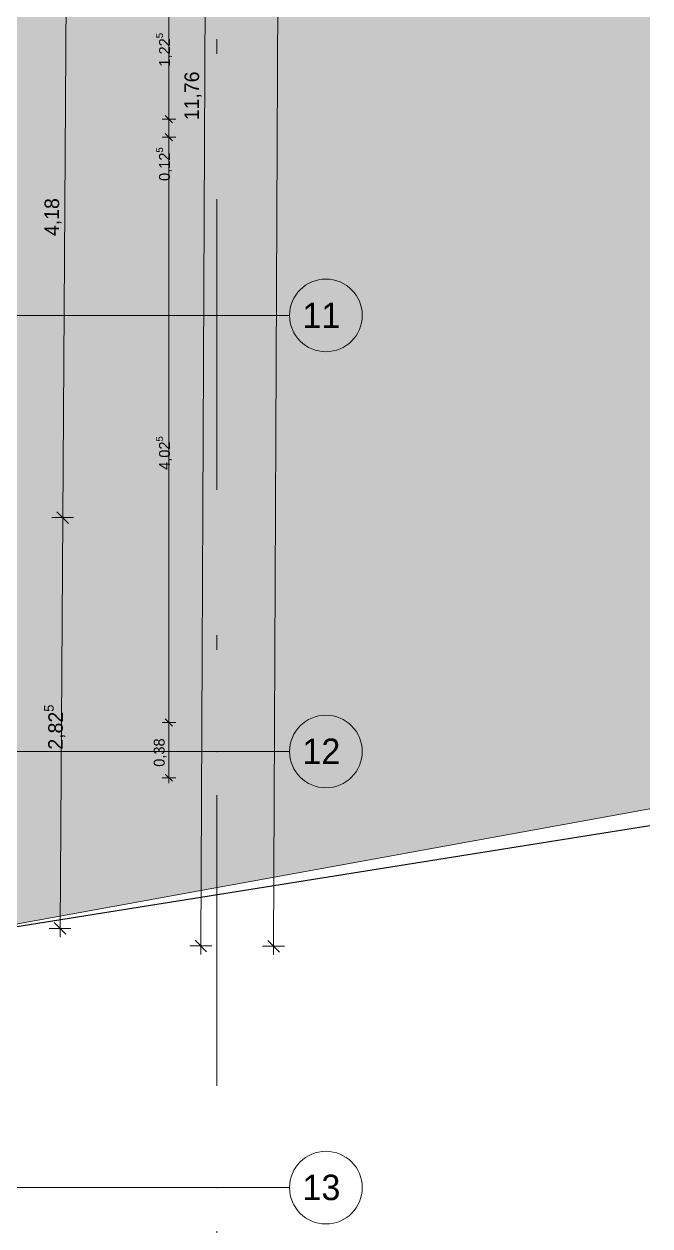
# Model space of a CAD drawing. Header units: metres. Extents: x -4 to 206, y -18 to 45.
# Drawn here: x 52.97 to 57.28, y -13.27 to -5 of the extents above; entities that cross this region are included whole.
import ezdxf

# ---------------------------------------------------------------- set-up
doc = ezdxf.new("R2010")
doc.units = ezdxf.units.M
doc.header["$MEASUREMENT"] = 0
doc.linetypes.add('Achse', pattern=[0.004, 0.002, -0.001, 0, -0.001])
for name, color, linetype in [('2._1.DG PP STG2_5_000 Achsraster', 7, 'Continuous'), ('2._1.DG PP STG2_5_725 Nachbarbebauung', 7, 'Continuous'), ('2._1.DG PP STG2_5_950 Polierplan Bemaßung', 7, 'Continuous'), ('2._1.DG PP STG2_5_Neubau_840 Baulinien', 7, 'Continuous')]:
    doc.layers.add(name, color=color, linetype=linetype)
doc.styles.add('ERSTELLTER_STIL_2', font='')
doc.styles.get('ERSTELLTER_STIL_2').set_extended_font_data('Eurostile')

msp = doc.modelspace()

# ---------------------------------------------------------------- hatches: boundary and pattern name
at = {"layer": '2._1.DG PP STG2_5_725 Nachbarbebauung', "linetype": 'Continuous', "lineweight": 0, "true_color": 0x1f1f1f}
msp.add_hatch(color=250, dxfattribs=at).paths.add_polyline_path([(52.2035, 0.426), (52.1486, -11.3318), (57.2775, -10.3991), (57.2775, 1.9963), (52.214, 1.9963)])

# ---------------------------------------------------------------- linework, layer by layer
at = {"layer": '2._1.DG PP STG2_5_000 Achsraster', "color": 5, "linetype": 'Achse', "lineweight": 0, "ltscale": 1000}
for p, q in [((54.3, 1.9963), (54.3, -16.0037)), ((31.8, -7.0037), (54.3, -7.0037)), ((54.3, -7.0037), (54.8, -7.0037)), ((31.8, -10.0037), (54.3, -10.0037)), ((54.3, -10.0037), (54.8, -10.0037)), ((31.8, -13.0037), (54.3, -13.0037)), ((54.3, -13.0037), (54.8, -13.0037))]:
    msp.add_line(p, q, dxfattribs=at)
at = {"layer": '2._1.DG PP STG2_5_000 Achsraster', "color": 5, "linetype": 'Continuous', "lineweight": 0, "ltscale": 1000}
for centre in [(55.05, -7.0037), (55.05, -10.0037), (55.05, -13.0037)]:
    msp.add_circle(centre, 0.25, dxfattribs=at)
at = {"layer": '2._1.DG PP STG2_5_000 Achsraster', "color": 5, "linetype": 'Achse', "lineweight": 0, "ltscale": 1000}
for p in [(54.3, -7.0037), (54.3, -7.0037), (54.3, -10.0037), (54.3, -10.0037), (54.3, -13.0037), (54.3, -13.0037)]:
    msp.add_point(p, dxfattribs=at)
at = {"layer": '2._1.DG PP STG2_5_725 Nachbarbebauung', "color": 8, "linetype": 'Continuous', "lineweight": 13, "ltscale": 1000, "flags": 128}
msp.add_lwpolyline([(52.214, 1.9963), (52.2035, 0.426), (52.1486, -11.3318), (57.2775, -10.3991)], dxfattribs=at)
at = {"layer": '2._1.DG PP STG2_5_950 Polierplan Bemaßung', "color": 1, "linetype": 'Continuous', "lineweight": 13, "ltscale": 1000, "true_color": 0xfb0106}
for p, q in [((54.7492, 1.9963), (54.69, -11.3431)), ((54.2422, 0.4169), (54.19, -11.3408)), ((53.2404, -8.3945), (53.2672, -4.2155)), ((53.3154, -8.395), (53.1654, -8.394)), ((53.2007, -8.3543), (53.2802, -8.4348)), ((53.2224, -11.2206), (53.2404, -8.3945)), ((53.2974, -11.221), (53.1474, -11.2201)), ((53.1826, -11.1803), (53.2621, -11.2608)), ((53.222, -11.2806), (53.2224, -11.2206)), ((54.1502, -11.3007), (54.2298, -11.381)), ((54.6502, -11.3029), (54.7298, -11.3832)), ((54.115, -11.3405), (54.265, -11.3412)), ((54.19, -11.3408), (54.1898, -11.4008)), ((54.615, -11.3427), (54.765, -11.3434)), ((54.69, -11.3431), (54.6898, -11.4031))]:
    msp.add_line(p, q, dxfattribs=at)
at = {"layer": '2._1.DG PP STG2_5_950 Polierplan Bemaßung', "color": 7, "linetype": 'Continuous', "lineweight": 13, "ltscale": 1000}
for p, q in [((53.9703, -5.6537), (53.9703, -4.4265)), ((54.0172, -5.6537), (53.9234, -5.6537)), ((53.9453, -5.6287), (53.9953, -5.6787)), ((53.9703, -5.7787), (53.9703, -5.6537)), ((54.0172, -5.7787), (53.9234, -5.7787)), ((53.9453, -5.7537), (53.9953, -5.8037)), ((53.9703, -9.8037), (53.9703, -5.7787)), ((54.0172, -9.8037), (53.9234, -9.8037)), ((53.9453, -9.7787), (53.9953, -9.8287)), ((53.9703, -10.1837), (53.9703, -9.8037)), ((53.9453, -10.1587), (53.9953, -10.2087)), ((54.0172, -10.1837), (53.9234, -10.1837)), ((53.9703, -10.2212), (53.9703, -10.1837))]:
    msp.add_line(p, q, dxfattribs=at)
at = {"layer": '2._1.DG PP STG2_5_Neubau_840 Baulinien', "color": 1, "linetype": 'Continuous', "lineweight": 25, "ltscale": 1000, "true_color": 0xfb0106, "flags": 128}
msp.add_lwpolyline([(29.5275, -17.9951), (33.4189, -17.4224), (33.3665, -14.0306), (52.1486, -11.3318), (57.2775, -10.5132)], dxfattribs=at)

# ---------------------------------------------------------------- texts
at = {"layer": '2._1.DG PP STG2_5_000 Achsraster', "color": 5, "linetype": 'Continuous', "lineweight": 0, "char_height": 0.175, "attachment_point": 1, "style": 'ERSTELLTER_STIL_2'}
for s, insert in [('\\A1;{\\pql;\\pt0;\\fEurostile|b0|i0|c0|p0;\\W1.000000;11}', (54.889, -6.9162)), ('\\A1;{\\pql;\\pt0;\\fEurostile|b0|i0|c0|p0;\\W1.000000;12}', (54.889, -9.9145)), ('\\A1;{\\pql;\\pt0;\\fEurostile|b0|i0|c0|p0;\\W1.000000;13}', (54.889, -12.9145))]:
    msp.add_mtext(s, dxfattribs=dict(at, insert=insert))
at = {"layer": '2._1.DG PP STG2_5_950 Polierplan Bemaßung', "color": 7, "linetype": 'Continuous', "lineweight": 13, "char_height": 0.075, "attachment_point": 7, "rotation": 90, "style": 'ERSTELLTER_STIL_2'}
for s, insert in [('\\A1;{\\pql;\\fEurostile|b0|i0|c0|p0;\\W1.000000;1,22\\fEurostile|b0|i0|c0|p0;\\W1.000000;\\A1{\\H.66x;\\S5^  ;}}', (53.9995, -5.2927)), ('\\A1;{\\pql;\\fEurostile|b0|i0|c0|p0;\\W1.000000;0,12\\fEurostile|b0|i0|c0|p0;\\W1.000000;\\A1{\\H.66x;\\S5^  ;}}', (53.9995, -6.079)), ('\\A1;{\\pql;\\fEurostile|b0|i0|c0|p0;\\W1.000000;4,02\\fEurostile|b0|i0|c0|p0;\\W1.000000;\\A1{\\H.66x;\\S5^  ;}}', (53.9995, -8.0665))]:
    msp.add_mtext(s, dxfattribs=dict(at, insert=insert))
at = {"layer": '2._1.DG PP STG2_5_950 Polierplan Bemaßung', "color": 1, "linetype": 'Continuous', "lineweight": 13, "true_color": 0xfb0106, "char_height": 0.1, "attachment_point": 7, "style": 'ERSTELLTER_STIL_2'}
for s, insert, width, rotation in [('\\A1;{\\pql;\\fEurostile|b0|i0|c0|p0;\\W1.000000;11,76}', (54.1952, -5.6611), 0.398365, 89.74578), ('\\A1;{\\pql;\\fEurostile|b0|i0|c0|p0;\\W1.000000;4,18}', (53.2328, -6.4581), 0.306373, 89.6336)]:
    msp.add_mtext(s, dxfattribs=dict(at, insert=insert, width=width, rotation=rotation))
at = {"layer": '2._1.DG PP STG2_5_950 Polierplan Bemaßung', "color": 1, "linetype": 'Continuous', "lineweight": 13, "true_color": 0xfb0106, "insert": (53.2692, -9.9913), "char_height": 0.1, "attachment_point": 7, "rotation": 89.6336, "style": 'ERSTELLTER_STIL_2'}
msp.add_mtext('\\A1;{\\pql;\\fEurostile|b0|i0|c0|p0;\\W1.000000;2,82\\fEurostile|b0|i0|c0|p0;\\W1.000000;\\A1{\\H.66x;\\S5^  ;}}', dxfattribs=at)
at = {"layer": '2._1.DG PP STG2_5_950 Polierplan Bemaßung', "color": 7, "linetype": 'Continuous', "lineweight": 13, "insert": (53.9553, -10.1086), "char_height": 0.075, "width": 0.22978, "attachment_point": 7, "rotation": 90, "style": 'ERSTELLTER_STIL_2'}
msp.add_mtext('\\A1;{\\pql;\\fEurostile|b0|i0|c0|p0;\\W1.000000;0,38}', dxfattribs=at)

doc.saveas('drawing.dxf')
